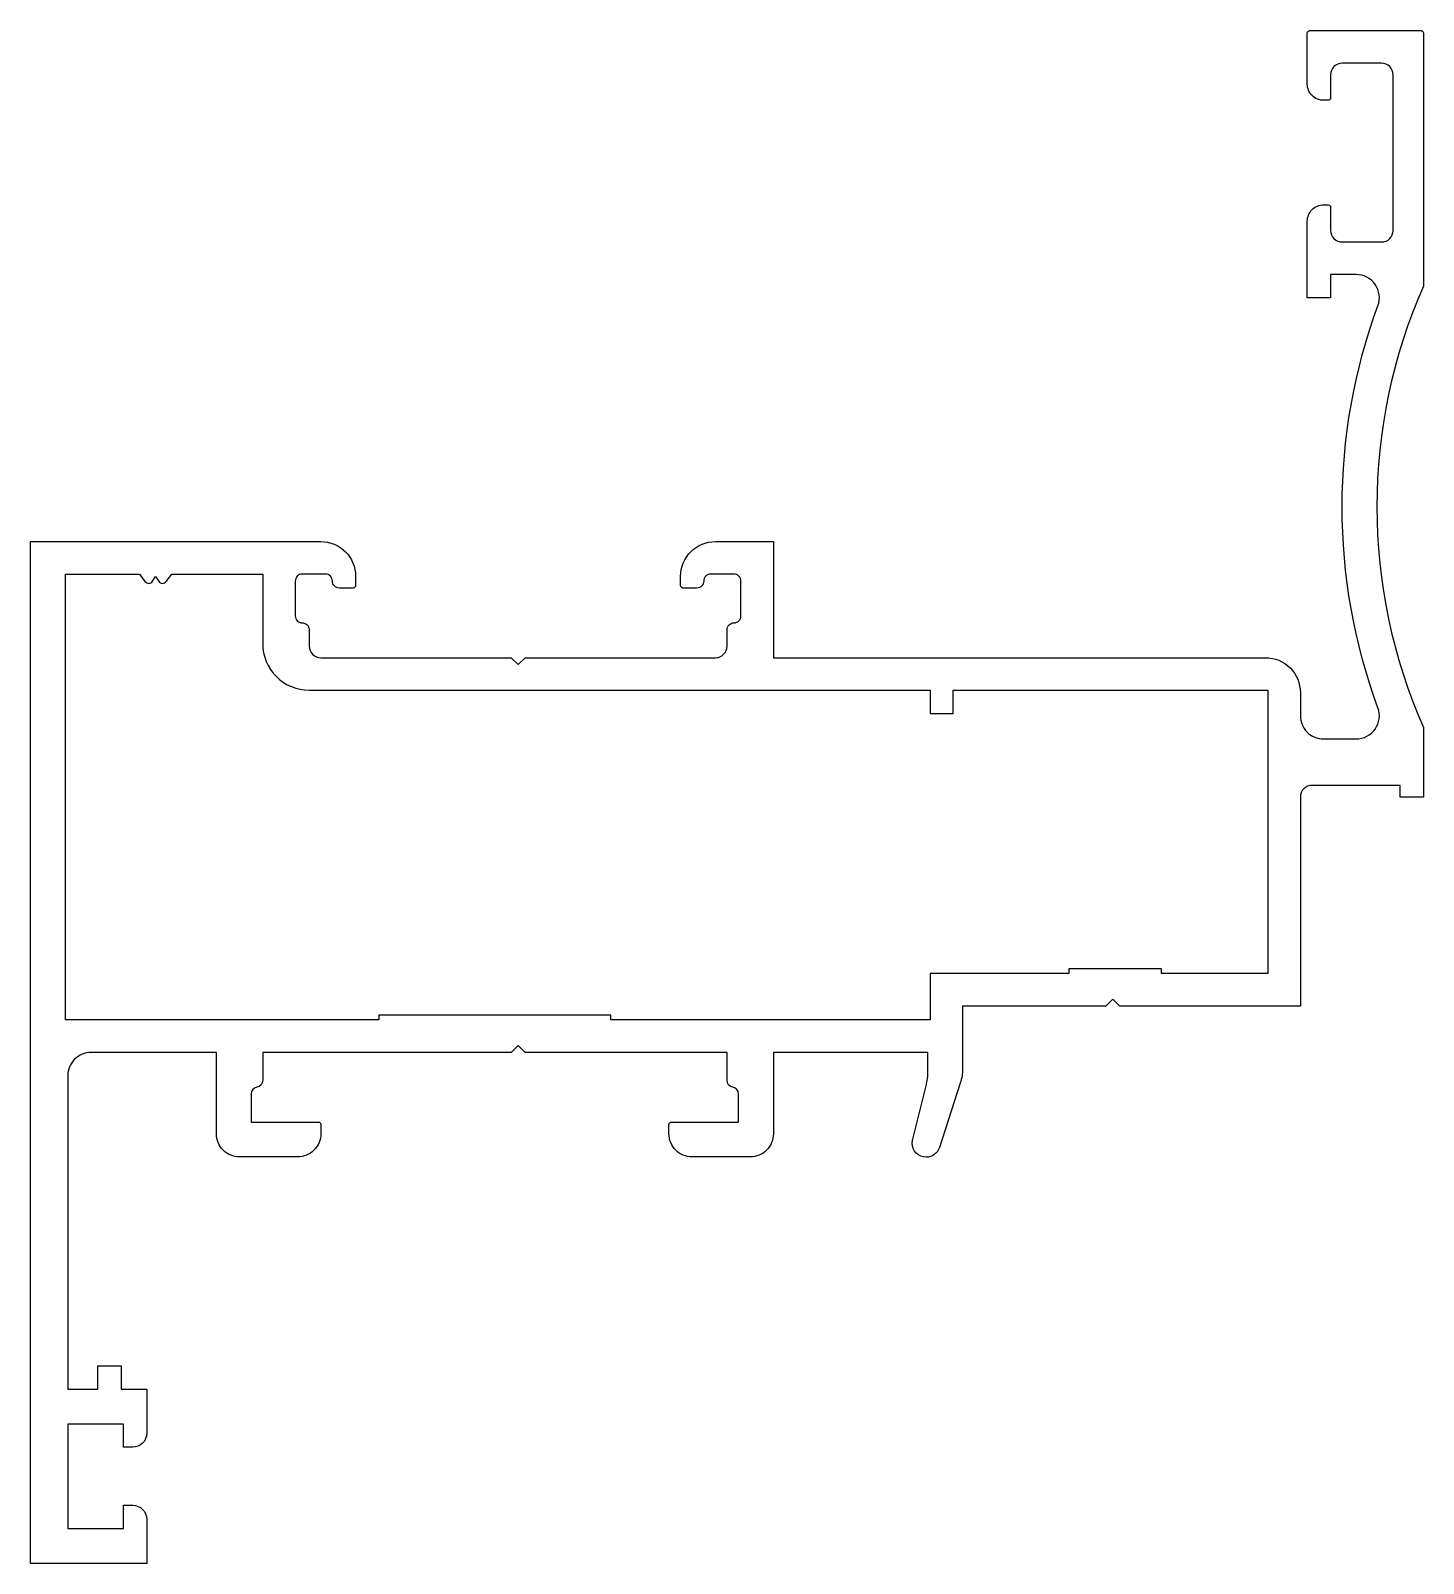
# Model space of a CAD drawing. Extents: x 1569.8 to 1629.8, y -212.5 to -146.5.
import ezdxf

# ---------------------------------------------------------------- set-up
doc = ezdxf.new("R2010")
doc.units = 0
doc.header["$LTSCALE"] = 15
doc.layers.get('0').update_dxf_attribs({"linetype": 'CONTINUOUS'})

msp = doc.modelspace()

# ---------------------------------------------------------------- linework, layer by layer
at = {"color": 0, "ltscale": 5}
for points in [[(1608.984, -194.613, -0.32492), (1608.413, -195.027, -0.414214), (1607.813, -194.427, -0.075038), (1607.84, -194.25), (1608.425, -191.902, 0.061163), (1608.485, -191.418), (1608.485, -190.516), (1601.835, -190.516), (1601.835, -194.016, -0.414214), (1600.835, -195.016), (1598.335, -195.016, -0.414214), (1597.335, -194.016), (1597.335, -193.616, -0.414214), (1597.435, -193.516), (1600.335, -193.516), (1600.335, -192.307, 0.365977), (1600.085, -192.011, -0.365977), (1599.835, -191.716), (1599.835, -190.516), (1591.135, -190.516), (1590.835, -190.216), (1590.535, -190.516), (1579.835, -190.516), (1579.835, -191.716, -0.365977), (1579.585, -192.011, 0.365977), (1579.335, -192.307), (1579.335, -193.516), (1582.235, -193.516, -0.414214), (1582.335, -193.616), (1582.335, -194.016, -0.414214), (1581.335, -195.016), (1578.835, -195.016, -0.414214), (1577.835, -194.016), (1577.835, -190.516), (1572.435, -190.516, 0.414214), (1571.435, -191.516), (1571.435, -205.016), (1572.735, -205.016), (1572.735, -204.016), (1573.735, -204.016), (1573.735, -205.016), (1574.835, -205.016), (1574.835, -206.916, -0.414214), (1574.235, -207.516), (1573.835, -207.516), (1573.835, -206.516), (1571.435, -206.516), (1571.435, -211.016), (1573.835, -211.016), (1573.835, -210.016), (1574.235, -210.016, -0.414214), (1574.835, -210.616), (1574.835, -212.516), (1569.835, -212.516), (1569.835, -168.516), (1582.335, -168.516, -0.414214), (1583.835, -170.016), (1583.835, -170.416, -0.414214), (1583.735, -170.516), (1583.135, -170.516, -0.414214), (1582.835, -170.216, 0.414214), (1582.535, -169.916), (1581.535, -169.916, 0.414214), (1581.235, -170.216), (1581.235, -171.716, 0.414214), (1581.535, -172.016, -0.414214), (1581.835, -172.316), (1581.835, -173.016, 0.414214), (1582.335, -173.516), (1590.535, -173.516), (1590.835, -173.816), (1591.135, -173.516), (1599.335, -173.516, 0.414214), (1599.835, -173.016), (1599.835, -172.316, -0.414214), (1600.135, -172.016, 0.414214), (1600.435, -171.716), (1600.435, -170.216, 0.414214), (1600.135, -169.916), (1599.135, -169.916, 0.414214), (1598.835, -170.216, -0.414214), (1598.535, -170.516), (1597.935, -170.516, -0.414214), (1597.835, -170.416), (1597.835, -170.016, -0.414214), (1599.335, -168.516), (1601.835, -168.516), (1601.835, -173.516), (1623.035, -173.516, -0.414214), (1624.535, -175.016), (1624.535, -176.016, 0.414214), (1625.535, -177.016), (1626.938, -177.016, 0.521685), (1627.877, -175.67, -0.178141), (1627.877, -158.361, 0.521685), (1626.938, -157.016), (1625.835, -157.016), (1625.835, -158.016), (1624.835, -158.016), (1624.835, -154.716, -0.414214), (1625.535, -154.016), (1625.735, -154.016, -0.414214), (1625.835, -154.116), (1625.835, -155.116, 0.414214), (1626.335, -155.616), (1628.035, -155.616, 0.414214), (1628.535, -155.116), (1628.535, -148.416, 0.414214), (1628.035, -147.916), (1626.335, -147.916, 0.414214), (1625.835, -148.416), (1625.835, -149.416, -0.414214), (1625.735, -149.516), (1625.535, -149.516, -0.414214), (1624.835, -148.816), (1624.835, -146.616, -0.414214), (1624.935, -146.516), (1629.735, -146.516, -0.414214), (1629.835, -146.616), (1629.835, -157.516, 0.210526), (1629.835, -176.516), (1629.835, -179.516), (1628.835, -179.516), (1628.835, -179.016), (1625.035, -179.016, 0.414214), (1624.535, -179.516), (1624.535, -188.516), (1616.76, -188.516), (1616.46, -188.216), (1616.16, -188.516), (1609.985, -188.516), (1609.985, -191.215, -0.078702), (1609.887, -191.833), (1608.984, -194.613)], [(1575.92, -169.916), (1579.835, -169.916), (1579.835, -172.916, 0.414214), (1581.835, -174.916), (1608.585, -174.916), (1608.585, -175.916), (1609.585, -175.916), (1609.585, -174.916), (1623.135, -174.916), (1623.135, -187.116), (1618.56, -187.116), (1618.56, -186.916), (1614.56, -186.916), (1614.56, -187.116), (1608.585, -187.116), (1608.585, -189.116), (1594.835, -189.116), (1594.835, -188.916), (1584.835, -188.916), (1584.835, -189.116), (1571.335, -189.116), (1571.335, -169.916), (1574.52, -169.916), (1574.76, -170.236, 0.524993), (1575.089, -170.223), (1575.22, -170.016), (1575.351, -170.223, 0.524993), (1575.68, -170.236), (1575.92, -169.916)]]:
    msp.add_lwpolyline(points, format="xyb", dxfattribs=at)

doc.saveas('drawing.dxf')
